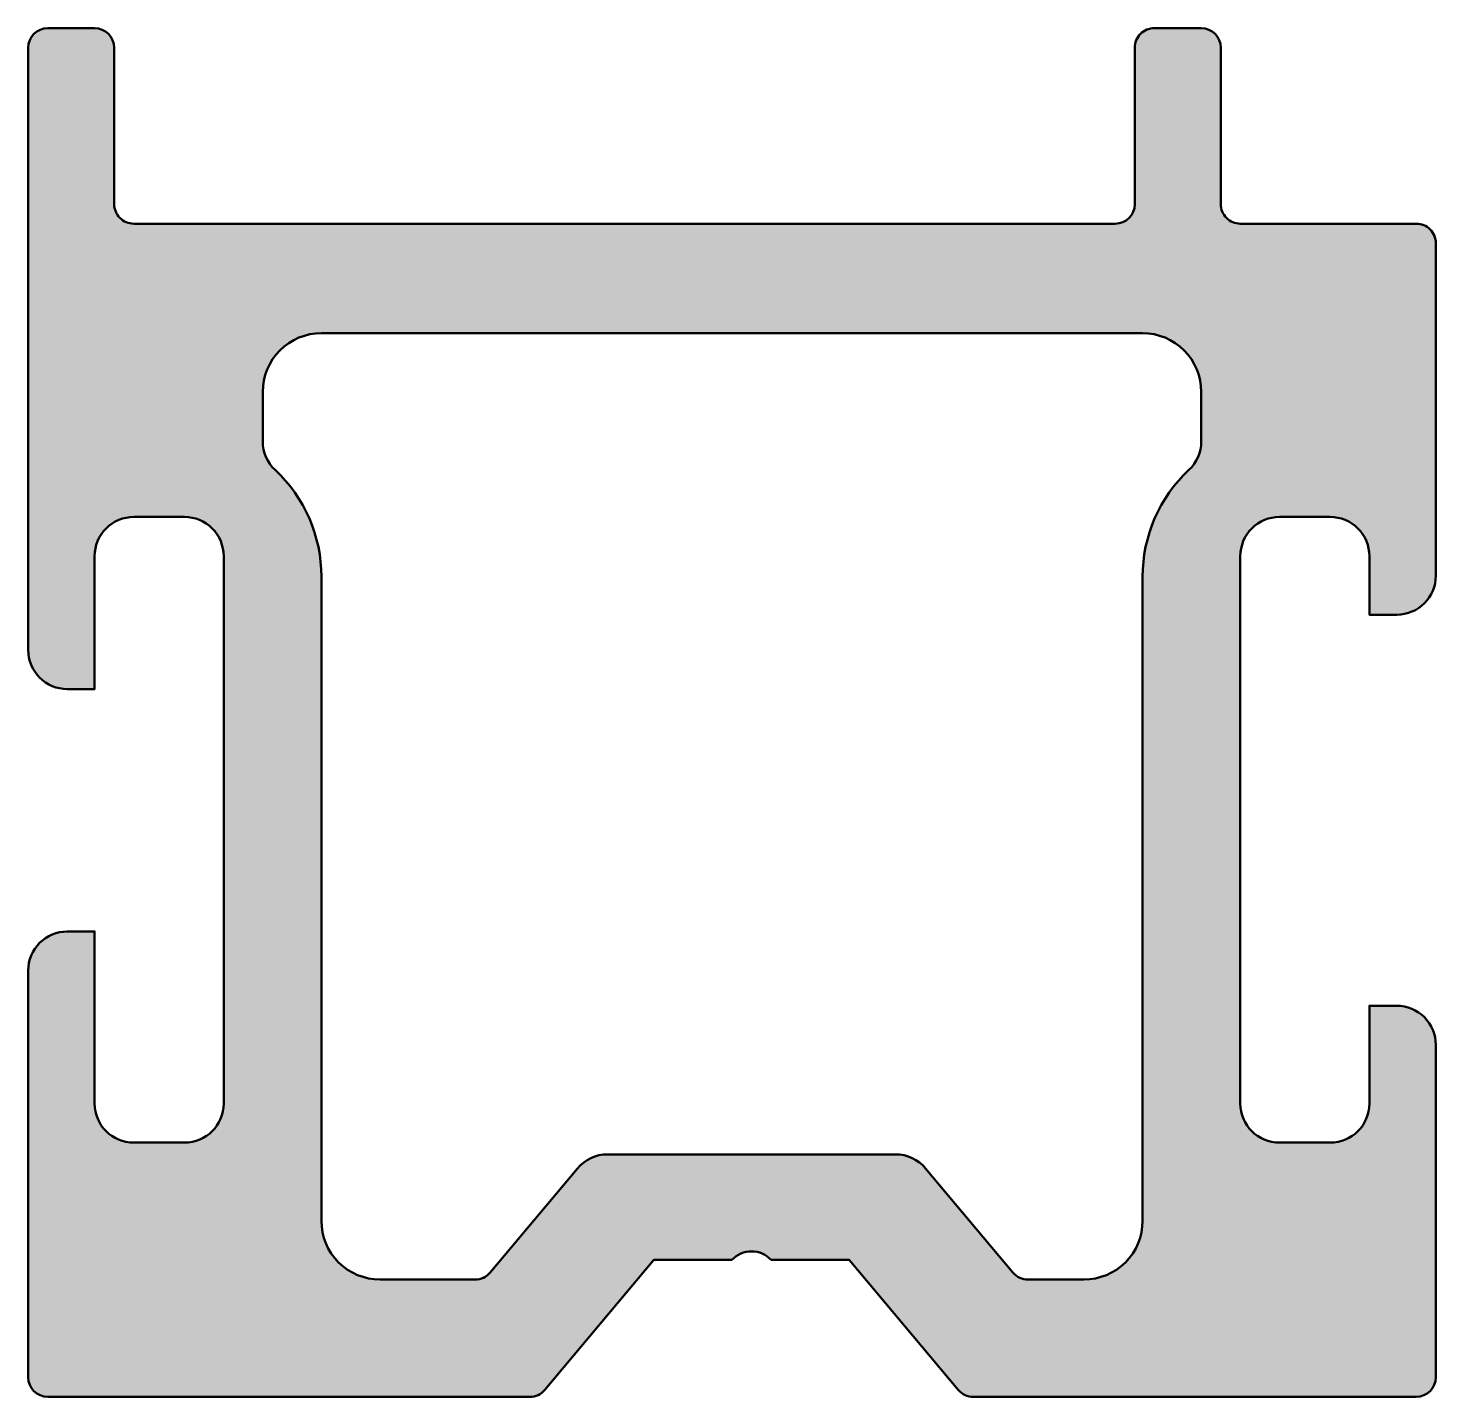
# Model space of a CAD drawing. Extents: x 0 to 36, y 0 to 35.
import ezdxf

# ---------------------------------------------------------------- set-up
doc = ezdxf.new("R2010")
doc.units = 0
doc.layers.add('0S-Plastic contour', color=254, linetype='Continuous', lineweight=50)
doc.layers.add('0S-Plastic hatch', color=253, linetype='Continuous', lineweight=25)

# ---------------------------------------------------------------- blocks, each defined once
blk = doc.blocks.new('224139__7B0BB107_41DE_48F1_9A40_FF87755F43E2_')
at = {"layer": '0S-Plastic hatch'}
h = blk.add_hatch(color=256, dxfattribs=at)
edge = h.paths.add_edge_path()
edge.add_line((1.700008392333983, 35.00000000000001), (0.5000038146972708, 35))
edge.add_arc((0.5000107087117457, 34.49999310598553), 0.5000068940620026, 90.00078998497423, 179.9992100152818)
edge.add_line((3.8146972698e-06, 34.49999999999999), (3.8146972656e-06, 19.09999847412109))
edge.add_arc((1.000001588591495, 19.09999624799955), 0.9999977738967075, 179.9998724529607, 270.0003461132894)
edge.add_line((1.000007629394533, 18.09999847412109), (1.700008392333984, 18.09999847412109))
edge.add_line((1.700008392333984, 18.09999847412109), (1.700008392333984, 21.5))
edge.add_ellipse((2.700001946375443, 21.50000644594123), major_axis=(-0.999993554062234, 0), ratio=1, start_angle=-90.00015076113772, end_angle=0.00036932791397248366, ccw=False)
edge.add_line((2.700004577636718, 22.5), (4.000003814697265, 22.5))
edge.add_ellipse((4.00001496670818, 21.50001496665836), major_axis=(-0.999985033403822, 0), ratio=1, start_angle=179.9991424609775, end_angle=270.00063897272173, ccw=False)
edge.add_line((5, 21.5), (5.000007629394531, 7.499999999999998))
edge.add_ellipse((3.999996622738744, 7.500011006690495), major_axis=(-1.000011006716359, 0), ratio=1, start_angle=90.00041206433411, end_angle=179.9993693703965, ccw=False)
edge.add_line((4.000003814697262, 6.499999999999998), (2.70001220703125, 6.5))
edge.add_ellipse((2.700015858674018, 7.50000746636124), major_axis=(-1.000007466367906, 0), ratio=1, start_angle=0.0004277874580225216, end_angle=89.99979077784332, ccw=False)
edge.add_line((1.700008392333985, 7.5), (1.700012207031249, 11.9000015258789))
edge.add_line((1.700012207031249, 11.9000015258789), (1.000003814697264, 11.9000015258789))
edge.add_arc((0.9999997742707208, 10.90000556630545), 0.999995959581618, 89.99976849967624, 180.0002315002164)
edge.add_line((3.8146972652e-06, 10.9000015258789), (1e-16, 0.5000076293945312))
edge.add_arc((0.5000100806395316, 0.5000177101296736), 0.5000100807411507, 180.0011551437539, 269.999719113677)
edge.add_line((0.5000076293945321, 7.6293945315e-06), (12.82922691998515, 7.6293945313e-06))
edge.add_arc((12.82922691998515, 0.5000076293945311), 0.4999999999999999, 270, 319.9921359322374)
edge.add_line((13.21220502539184, 0.1785612562945933), (16, 3.499999999999999))
edge.add_line((16, 3.499999999999999), (17.99999618530273, 3.5))
edge.add_ellipse((18.49999618530273, 3.041817210086308), major_axis=(-0.6781824746873762, 0), ratio=1, start_angle=222.5010715408806, end_angle=317.49892845911944, ccw=False)
edge.add_line((18.99999618530273, 3.5), (20.99999237060547, 3.5))
edge.add_line((20.99999237060547, 3.5), (23.78779374882042, 0.1785536269000585))
edge.add_arc((24.17077185422711, 0.4999999999999975), 0.5000000000000023, 220.0078640677625, 270)
edge.add_line((24.17077185422711, -4.9e-15), (35.49999237060547, -6.5e-15))
edge.add_arc((35.49998547659098, 0.500006894014483), 0.5000068940620163, 270.0007899849759, 359.9992100152818)
edge.add_line((35.99999237060547, 0.4999999999999999), (35.99999237060547, 8.999992370605465))
edge.add_arc((34.99999805371724, 8.999998053717235), 0.9999943169043829, 359.9996743796407, 450.00032562017)
edge.add_line((34.99999237060546, 9.999992370605469), (34.29999542236328, 9.999992370605469))
edge.add_line((34.29999542236328, 9.999992370605469), (34.29999542236328, 7.499992370605468))
edge.add_ellipse((33.29998628957635, 7.500001503392404), major_axis=(-1.000009132828639, 0), ratio=1, start_angle=90.00052326536769, end_angle=179.9994767342586, ccw=False)
edge.add_line((33.29999542236328, 6.499992370605468), (32, 6.499992370605468))
edge.add_ellipse((32.00000731967142, 7.499999690276886), major_axis=(-1.000007319698205, 0), ratio=1, start_angle=0.0004193827923018034, end_angle=89.99958061679013, ccw=False)
edge.add_line((31, 7.499992370605468), (31, 21.5))
edge.add_ellipse((31.99999431688822, 21.50000568311178), major_axis=(-0.9999943169043687, 0), ratio=1, start_angle=-90.00032562016997, end_angle=0.00032562035931960054, ccw=False)
edge.add_line((32, 22.5), (33.29999542236328, 22.5))
edge.add_ellipse((33.29999810508932, 21.50000268267646), major_axis=(-0.9999973173271389, 0), ratio=1, start_angle=179.9994091602607, end_angle=270.00015370929174, ccw=False)
edge.add_line((34.29999542236328, 21.49999237060547), (34.29999542236328, 19.99999237060547))
edge.add_line((34.29999542236328, 19.99999237060547), (35, 19.99999237060547))
edge.add_arc((34.99998934785366, 21.00000302275181), 1.000010652203077, 270.0006103165271, 359.9993896832069)
edge.add_line((36, 20.99999237060547), (36, 29.49999237060547))
edge.add_arc((35.50000108666428, 29.49999345726975), 0.4999989133369041, 359.9998754777649, 450.0001245228242)
edge.add_line((35.5, 29.99999237060547), (31, 30))
edge.add_ellipse((30.99999891322209, 30.49999891322209), major_axis=(-0.4999989132232744, 0), ratio=1, start_angle=-0.0001245339420847813, end_angle=90.00012453584452, ccw=False)
edge.add_line((30.5, 30.50000000000001), (30.5, 34.5))
edge.add_arc((29.99999310598553, 34.49999310598553), 0.500006894061999, 0.000789984718179, 89.99921001502608)
edge.add_line((30, 35), (28.79999542236328, 35))
edge.add_arc((28.79998923548136, 34.50000618688192), 0.4999938131563593, 89.99929102678279, 180.0007089735536)
edge.add_line((28.29999542236328, 34.5), (28.29999542236328, 30.5))
edge.add_ellipse((27.79998932196773, 30.50000610039555), major_axis=(-0.5000061004327633, 0), ratio=1, start_angle=90.00069904530852, end_angle=179.9993009538294, ccw=False)
edge.add_line((27.79999542236329, 30), (2.700008392333984, 30.00000381469726))
edge.add_ellipse((2.700000928936807, 30.4999963512577), major_axis=(-0.4999925366161372, 0), ratio=1, start_angle=-0.00041812164232624127, end_angle=90.00085525508428, ccw=False)
edge.add_line((2.200008392333983, 30.50000000000001), (2.200004577636718, 34.5))
edge.add_arc((1.699998330194671, 34.49999375262017), 0.5000062474810769, 0.0007158885660017, 89.99884697817602)
edge = h.paths.add_edge_path()
edge.add_ellipse((7.000476272256163, 24.43267470106524), major_axis=(-1.000696090220552, 0), ratio=1, start_angle=0, end_angle=46.826448892741496, ccw=False)
edge.add_line((5.999780182035611, 24.43267470106524), (6.000284080488587, 25.70000076293945))
edge.add_ellipse((7.499512072448191, 25.70077277097985), major_axis=(-1.499228190727362, 0), ratio=1, start_angle=-90.0295037171083, end_angle=0.02950371711057187, ccw=False)
edge.add_line((7.500284080488595, 27.20000076293945), (28.49949645996094, 27.20000076293946))
edge.add_ellipse((28.50026731105612, 25.70077161403465), major_axis=(-1.499229347077107, 0), ratio=1, start_angle=179.9705405204149, end_angle=270.0294594795782, ccw=False)
edge.add_line((29.99949645996093, 25.70000076293945), (30, 24.43216705322161))
edge.add_ellipse((28.99999999999998, 24.43216705322161), major_axis=(-1.000000000000017, 0), ratio=1, start_angle=133.1735511072589, end_angle=180, ccw=False)
edge.add_arc((32.25, 20.96806543808384), 3.749999999999992, 133.1735511072589, 180)
edge.add_line((28.5, 20.96806543808385), (28.5, 4.5))
edge.add_ellipse((27.00077220369478, 4.499227796305221), major_axis=(-1.499227995173766, 0), ratio=1, start_angle=89.97048880174742, end_angle=180.0295111982364, ccw=False)
edge.add_line((27, 3), (25.56915900577628, 3.000000000000001))
edge.add_ellipse((25.56915900577628, 3.5), major_axis=(-0.4999999999999992, 0), ratio=1, start_angle=39.98365192331062, end_angle=89.9999999999996, ccw=False)
edge.add_line((25.18604509723344, 3.178715495112163), (22.95186094515512, 5.84285587501006))
edge.add_arc((22.18563312806943, 5.200286865234378), 0.9999999999999948, 39.98365192331134, 90.00000000000018)
edge.add_line((22.18563312806943, 6.200286865234373), (14.81482313669829, 6.200286865234373))
edge.add_arc((14.81482313669829, 5.200286865234371), 1.000000000000001, 89.99999999999991, 140.0167846585466)
edge.add_line((14.04859042339337, 5.842850036495674), (11.81445459121968, 3.178726045047592))
edge.add_ellipse((11.43133823456722, 3.500007630678242), major_axis=(-0.4999999999999996, 0), ratio=1, start_angle=90.0002191501327, end_angle=140.0167846585468, ccw=False)
edge.add_line((11.43134014701291, 3.0000076306819), (9, 2.999998331069947))
edge.add_ellipse((8.999232181653134, 4.499230513578298), major_axis=(-1.499232379123986, 0), ratio=1, start_angle=-0.029407266615294247, end_angle=90.02934351821892, ccw=False)
edge.add_line((7.5, 4.499999999999999), (7.500000000000001, 20.96806543808385))
edge.add_arc((3.750000000000007, 20.96806543808384), 3.749999999999994, 0, 46.82644889274109)
at = {"layer": '0S-Plastic contour', "color": 7}
for points in [[(1.700008392333983, 35.00000000000001), (0.5000038146972708, 35)], [(30, 35), (28.79999542236328, 35)], [(3.8146972698e-06, 34.49999999999999), (3.8146972656e-06, 19.09999847412109)], [(2.200008392333983, 30.50000000000001), (2.200004577636718, 34.5)], [(28.29999542236328, 34.5), (28.29999542236328, 30.5)], [(30.5, 30.50000000000001), (30.5, 34.5)], [(27.79999542236329, 30), (2.700008392333984, 30.00000381469726)], [(35.5, 29.99999237060547), (31, 30)], [(36, 20.99999237060547), (36, 29.49999237060547)], [(7.500284080488595, 27.20000076293945), (28.49949645996094, 27.20000076293946)], [(5.999780182035611, 24.43267470106524), (6.000284080488587, 25.70000076293945)], [(29.99949645996093, 25.70000076293945), (30, 24.43216705322161)], [(2.700004577636718, 22.5), (4.000003814697265, 22.5)], [(32, 22.5), (33.29999542236328, 22.5)], [(1.000007629394533, 18.09999847412109), (1.700008392333984, 18.09999847412109), (1.700008392333984, 21.5)], [(5, 21.5), (5.000007629394531, 7.499999999999998)], [(31, 7.499992370605468), (31, 21.5)], [(34.29999542236328, 21.49999237060547), (34.29999542236328, 19.99999237060547), (35, 19.99999237060547)], [(7.5, 4.499999999999999), (7.500000000000001, 20.96806543808385)], [(28.5, 20.96806543808385), (28.5, 4.5)], [(1.700008392333985, 7.5), (1.700012207031249, 11.9000015258789), (1.000003814697264, 11.9000015258789)], [(3.8146972652e-06, 10.9000015258789), (1e-16, 0.5000076293945312)], [(34.99999237060546, 9.999992370605469), (34.29999542236328, 9.999992370605469), (34.29999542236328, 7.499992370605468)], [(35.99999237060547, 0.4999999999999999), (35.99999237060547, 8.999992370605465)], [(4.000003814697262, 6.499999999999998), (2.70001220703125, 6.5)], [(33.29999542236328, 6.499992370605468), (32, 6.499992370605468)], [(22.18563312806943, 6.200286865234373), (14.81482313669829, 6.200286865234373)], [(14.04859042339337, 5.842850036495674), (11.81445459121968, 3.178726045047592)], [(25.18604509723344, 3.178715495112163), (22.95186094515512, 5.84285587501006)], [(13.21220502539184, 0.1785612562945933), (16, 3.499999999999999), (17.99999618530273, 3.5)], [(18.99999618530273, 3.5), (20.99999237060547, 3.5), (23.78779374882042, 0.1785536269000585)], [(11.43134014701291, 3.0000076306819), (9, 2.999998331069947)], [(27, 3), (25.56915900577628, 3.000000000000001)], [(0.5000076293945321, 7.6293945315e-06), (12.82922691998515, 7.6293945313e-06)], [(24.17077185422711, -4.9e-15), (35.49999237060547, -6.5e-15)]]:
    blk.add_lwpolyline(points, dxfattribs=at)
for centre, radius, start, end in [((0.5000107087117457, 34.49999310598553), 0.5000068940620026, 90.00078998497423, 179.9992100152818), ((1.699998330194671, 34.49999375262017), 0.5000062474810769, 0.0007158885660017, 89.99884697817602), ((28.79998923548136, 34.50000618688192), 0.4999938131563593, 89.99929102678279, 180.0007089735536), ((29.99999310598553, 34.49999310598553), 0.500006894061999, 0.000789984718179, 89.99921001502608), ((35.50000108666428, 29.49999345726975), 0.4999989133369041, 359.9998754777649, 90.00012452282422), ((3.750000000000007, 20.96806543808384), 3.749999999999994, 0, 46.82644889274109), ((32.25, 20.96806543808384), 3.749999999999992, 133.1735511072589, 180), ((34.99998934785366, 21.00000302275181), 1.000010652203077, 270.0006103165271, 359.9993896832069), ((1.000001588591495, 19.09999624799955), 0.9999977738967075, 179.9998724529607, 270.0003461132894), ((0.9999997742707208, 10.90000556630545), 0.999995959581618, 89.99976849967624, 180.0002315002164), ((34.99999805371724, 8.999998053717235), 0.9999943169043829, 359.9996743796407, 90.00032562017005), ((14.81482313669829, 5.200286865234371), 1.000000000000001, 89.99999999999991, 140.0167846585466), ((22.18563312806943, 5.200286865234378), 0.9999999999999948, 39.98365192331134, 90.00000000000018), ((0.5000100806395316, 0.5000177101296736), 0.5000100807411507, 180.0011551437539, 269.999719113677), ((35.49998547659098, 0.500006894014483), 0.5000068940620163, 270.0007899849759, 359.9992100152818), ((12.82922691998515, 0.5000076293945311), 0.4999999999999999, 270, 319.9921359322374), ((24.17077185422711, 0.4999999999999975), 0.5000000000000023, 220.0078640677625, 270)]:
    blk.add_arc(centre, radius, start, end, dxfattribs=at)
at = {"layer": '0S-Plastic contour', "color": 7, "extrusion": (0, 0, -1)}
for centre, radius, start, end in [((-2.700000928936807, 30.4999963512577), 0.4999925366161373, 269.9991447449157, 0.0004181216422636), ((-27.79998932196773, 30.50000610039555), 0.5000061004327633, 180.0006990461707, 269.9993009546915), ((-30.99999891322209, 30.49999891322209), 0.4999989132232744, 269.9998754641555, 0.0001245339421398), ((-7.499512072448191, 25.70077277097985), 1.499228190727362, 359.9704962828894, 90.02950371710835), ((-28.50026731105612, 25.70077161403465), 1.499229347077107, 89.9705405204218, 180.0294594795852), ((-7.000476272256163, 24.43267470106524), 1.000696090220552, 313.1735511072585, 0), ((-28.99999999999998, 24.43216705322161), 1.000000000000017, 180, 226.8264488927411), ((-2.700001946375443, 21.50000644594123), 0.999993554062234, 359.999630672086, 90.00015076113768), ((-4.00001496670818, 21.50001496665836), 0.999985033403822, 89.99936102727825, 180.0008575390226), ((-31.99999431688822, 21.50000568311178), 0.9999943169043687, 359.9996743796407, 90.00032562017005), ((-33.29999810508932, 21.50000268267646), 0.9999973173271389, 89.99984629070828, 180.0005908397394), ((-2.700015858674018, 7.50000746636124), 1.000007466367906, 270.0002092221567, 359.999572212542), ((-3.999996622738744, 7.500011006690495), 1.000011006716359, 180.0006306296035, 269.9995879356659), ((-32.00000731967142, 7.499999690276886), 1.000007319698205, 270.0004193832099, 359.9995806172077), ((-33.29998628957635, 7.500001503392404), 1.000009132828639, 180.0005232657415, 269.9994767346323), ((-8.999232181653134, 4.499230513578298), 1.499232379123986, 269.9706564817811, 0.0294072666152562), ((-27.00077220369478, 4.499227796305221), 1.499227995173766, 179.9704888017636, 270.0295111982527), ((-18.49999618530273, 3.041817210086308), 0.6781824746873762, 42.50107154088055, 137.4989284591194), ((-11.43133823456722, 3.500007630678242), 0.4999999999999996, 219.9832153414533, 269.9997808498673), ((-25.56915900577628, 3.5), 0.4999999999999992, 270.0000000000004, 320.0163480766894)]:
    blk.add_arc(centre, radius, start, end, dxfattribs=at)
blk = doc.blocks.new('224139__CB2B6E5E_41D9_488F_BDA7_5EBDB68D3E28_')
at = {"layer": '0S-Plastic contour', "color": 7}
blk.add_blockref('224139__7B0BB107_41DE_48F1_9A40_FF87755F43E2_', (0, 0), dxfattribs=at)

msp = doc.modelspace()

# ---------------------------------------------------------------- block references
at = {"layer": '0S-Plastic contour', "color": 7}
msp.add_blockref('224139__CB2B6E5E_41D9_488F_BDA7_5EBDB68D3E28_', (0, 0), dxfattribs=at)

doc.saveas('drawing.dxf')
